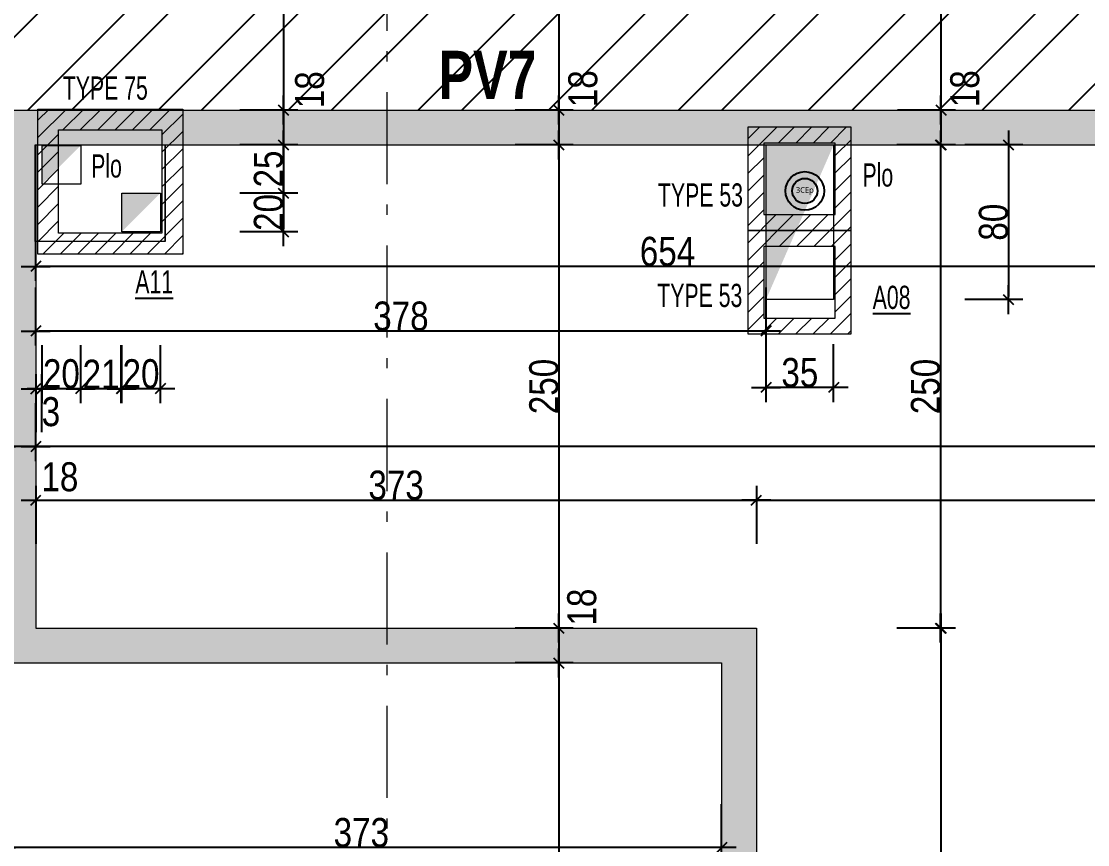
# Model space of a CAD drawing. Header units: centimetres. Extents: x -10252 to 0, y 2374 to 6574.
# Drawn here: x -6404 to -5852, y 3772 to 4198 of the extents above; entities that cross this region are included whole.
import ezdxf
from ezdxf.enums import TextEntityAlignment as Align

# ---------------------------------------------------------------- set-up
doc = ezdxf.new("R2010")
doc.units = ezdxf.units.CM
doc.header["$LTSCALE"] = 12.7
doc.header["$PDMODE"] = 1
doc.header["$PDSIZE"] = -2
doc.linetypes.add('Style de ligne -6', pattern=[2.08328, 1.25, -0.41656, 0.13886, -0.27786])
for name, color, linetype in [('01_cote_gen', 4, 'Continuous'), ('01_poch_murs', 253, 'Continuous'), ('01_texte', 230, 'Continuous'), ('AA_COTES', 2, 'Continuous'), ('prlm-CHAUFF', 30, 'Continuous')]:
    doc.layers.add(name, color=color, linetype=linetype)
for name, color, linetype, lineweight in [('01_murs_coup', 5, 'Continuous', 60), ('01_résv', 32, 'Continuous', 9), ('B Général', 7, 'Continuous', 5)]:
    doc.layers.add(name, color=color, linetype=linetype, lineweight=lineweight)
doc.styles.add('ARIAL NA', font='ARIALN.TTF')
doc.styles.add('impact', font='impact.ttf')
doc.styles.add('prlm-chauff', font='trebucbi.ttf', dxfattribs={"height": 18})
doc.styles.add('STYLE2', font='ARIALN.TTF')
doc.dimstyles.new('JB50', dxfattribs={"dimscale": 0.1, "dimtxt": 150, "dimasz": 15, "dimexe": 0.1, "dimexo": 0.1, "dimgap": 0.09, "dimtad": 1, "dimdec": 1, "dimdsep": 46, "dimtxsty": 'STYLE2', "dimblk1": 'BOND_G', "dimblk2": 'BOND_D', "dimsah": 1, "dimcen": 1.5, "dimdle": 0.01, "dimse1": 1, "dimse2": 1, "dimclrd": 4, "dimclre": 2, "dimclrt": 6, "dimazin": 2, "dimtfac": 2.333333, "dimtdec": 1, "dimtix": 1, "dimtmove": 2, "dimatfit": 3, "dimldrblk": 'BOND_G', "dimfxl": 1, "dimtolj": 1, "dimtzin": 0, "dimarcsym": 0})

# ---------------------------------------------------------------- blocks, each defined once
blk = doc.blocks.new('BOND_G')
at = {"layer": 'AA_COTES', "color": 0}
for p, q in [((0, -5), (0, 15)), ((5, 0), (-5, 0)), ((1.77, 1.77), (-1.77, -1.77))]:
    blk.add_line(p, q, dxfattribs=at)
blk = doc.blocks.new('BOND_D')
at = {"layer": 'AA_COTES', "color": 0}
for p, q in [((0, 5), (0, -15)), ((5, 0), (-5, 0)), ((-1.77, -1.77), (1.77, 1.77))]:
    blk.add_line(p, q, dxfattribs=at)
blk = doc.blocks.new('*D1564')
at = {"layer": '01_cote_gen', "color": 4, "linetype": 'Continuous', "lineweight": -2, "transparency": 16777216}
blk.add_line((-6398.24, 3978.33), (-6413.24, 3978.33), dxfattribs=at)
at = {"layer": 'Defpoints', "color": 0, "linetype": 'Continuous', "transparency": 16777216}
for p in [(-6414.74, 4032.86), (-6396.74, 4032.86), (-6414.74, 3978.33)]:
    blk.add_point(p, dxfattribs=at)
at = {"layer": '01_cote_gen', "color": 4, "linetype": 'Continuous', "lineweight": -2, "transparency": 16777216, "xscale": 1.5, "yscale": 1.5, "zscale": 1.5, "rotation": 180}
blk.add_blockref('BOND_D', (-6414.74, 3978.33), dxfattribs=at)
at = {"layer": '01_cote_gen', "color": 4, "linetype": 'Continuous', "lineweight": -2, "transparency": 16777216, "xscale": 1.5, "yscale": 1.5, "zscale": 1.5}
blk.add_blockref('BOND_G', (-6396.74, 3978.33), dxfattribs=at)
at = {"layer": '01_cote_gen', "color": 6, "linetype": 'Continuous', "lineweight": 18, "transparency": 16777216, "insert": (-6384.27, 3962.6), "char_height": 15, "attachment_point": 5, "style": 'STYLE2'}
blk.add_mtext('\\A1;18', dxfattribs=at)
blk = doc.blocks.new('*D1563')
at = {"layer": '01_cote_gen', "color": 4, "lineweight": -2, "transparency": 16777216}
blk.add_line((-5036.24, 3978.33), (-6395.24, 3978.33), dxfattribs=at)
at = {"layer": 'Defpoints', "color": 0, "transparency": 16777216}
for p in [(-6396.74, 3986.72), (-5034.74, 3986.72), (-6396.74, 3978.33)]:
    blk.add_point(p, dxfattribs=at)
at = {"layer": '01_cote_gen', "color": 4, "lineweight": -2, "transparency": 16777216, "xscale": 1.5, "yscale": 1.5, "zscale": 1.5, "rotation": 180}
blk.add_blockref('BOND_D', (-6396.74, 3978.33), dxfattribs=at)
at = {"layer": '01_cote_gen', "color": 4, "lineweight": -2, "transparency": 16777216, "xscale": 1.5, "yscale": 1.5, "zscale": 1.5}
blk.add_blockref('BOND_G', (-5034.74, 3978.33), dxfattribs=at)
at = {"layer": '01_cote_gen', "color": 6, "transparency": 16777216, "insert": (-5715.74, 3986), "char_height": 15, "attachment_point": 5, "style": 'STYLE2'}
blk.add_mtext('\\A1;1362', dxfattribs=at)
blk = doc.blocks.new('*D1566')
at = {"layer": '01_cote_gen', "color": 4, "lineweight": -2, "transparency": 16777216}
blk.add_line((-6395.24, 3950.59), (-6025.24, 3950.59), dxfattribs=at)
at = {"layer": 'Defpoints', "color": 0, "transparency": 16777216}
for p in [(-6023.74, 3950.59), (-6396.74, 3938.44), (-6023.74, 3889.89)]:
    blk.add_point(p, dxfattribs=at)
at = {"layer": '01_cote_gen', "color": 4, "lineweight": -2, "transparency": 16777216, "xscale": 1.5, "yscale": 1.5, "zscale": 1.5, "rotation": 180}
blk.add_blockref('BOND_G', (-6396.74, 3950.59), dxfattribs=at)
at = {"layer": '01_cote_gen', "color": 4, "lineweight": -2, "transparency": 16777216, "xscale": 1.5, "yscale": 1.5, "zscale": 1.5}
blk.add_blockref('BOND_D', (-6023.74, 3950.59), dxfattribs=at)
at = {"layer": '01_cote_gen', "color": 6, "transparency": 16777216, "insert": (-6210.24, 3958.26), "char_height": 15, "attachment_point": 5, "style": 'STYLE2'}
blk.add_mtext('\\A1;373', dxfattribs=at)
blk = doc.blocks.new('*D1585')
at = {"layer": '01_résv', "color": 4, "lineweight": -2, "transparency": 16777216}
blk.add_line((-6022.24, 3950.59), (-5036.24, 3950.59), dxfattribs=at)
at = {"layer": 'Defpoints', "color": 0, "transparency": 16777216}
for p in [(-6023.74, 4312.87), (-5034.74, 3950.59), (-5034.74, 3950.59)]:
    blk.add_point(p, dxfattribs=at)
at = {"layer": '01_résv', "color": 4, "lineweight": -2, "transparency": 16777216, "xscale": 1.5, "yscale": 1.5, "zscale": 1.5, "rotation": 180}
blk.add_blockref('BOND_G', (-6023.74, 3950.59), dxfattribs=at)
at = {"layer": '01_résv', "color": 4, "lineweight": -2, "transparency": 16777216, "xscale": 1.5, "yscale": 1.5, "zscale": 1.5}
blk.add_blockref('BOND_D', (-5034.74, 3950.59), dxfattribs=at)
at = {"layer": '01_résv', "color": 6, "transparency": 16777216, "insert": (-5529.24, 3958.26), "char_height": 15, "attachment_point": 5, "style": 'STYLE2'}
blk.add_mtext('\\A1;989', dxfattribs=at)
blk = doc.blocks.new('*D1369')
at = {"layer": '01_cote_gen', "color": 4, "lineweight": -2, "transparency": 16777216}
blk.add_line((-5928.18, 4280.89), (-5928.18, 4153.89), dxfattribs=at)
at = {"layer": 'Defpoints', "color": 0, "transparency": 16777216}
for p in [(-5869.93, 4282.39), (-5928.18, 4152.39), (-5869.93, 4152.39)]:
    blk.add_point(p, dxfattribs=at)
at = {"layer": '01_cote_gen', "color": 4, "lineweight": -2, "transparency": 16777216, "xscale": 1.5, "yscale": 1.5, "zscale": 1.5}
for name, p, rotation in [('BOND_G', (-5928.18, 4282.39), 90), ('BOND_D', (-5928.18, 4152.39), 270)]:
    blk.add_blockref(name, p, dxfattribs=dict(at, rotation=rotation))
at = {"layer": '01_cote_gen', "color": 6, "transparency": 16777216, "insert": (-5935.85, 4226.39), "char_height": 15, "attachment_point": 5, "rotation": 90, "style": 'STYLE2'}
blk.add_mtext('\\A1;130', dxfattribs=at)
blk = doc.blocks.new('*D1370')
at = {"layer": '01_cote_gen', "color": 4, "lineweight": -2, "transparency": 16777216}
blk.add_line((-5928.18, 4150.89), (-5928.18, 4135.89), dxfattribs=at)
at = {"layer": 'Defpoints', "color": 0, "transparency": 16777216}
for p in [(-5861.01, 4152.39), (-5928.18, 4134.39), (-5861.01, 4134.39)]:
    blk.add_point(p, dxfattribs=at)
at = {"layer": '01_cote_gen', "color": 4, "lineweight": -2, "transparency": 16777216, "xscale": 1.5, "yscale": 1.5, "zscale": 1.5}
for name, p, rotation in [('BOND_G', (-5928.18, 4152.39), 90), ('BOND_D', (-5928.18, 4134.39), 270)]:
    blk.add_blockref(name, p, dxfattribs=dict(at, rotation=rotation))
at = {"layer": '01_cote_gen', "color": 6, "transparency": 16777216, "insert": (-5915.78, 4163.44), "char_height": 15, "attachment_point": 5, "rotation": 90, "style": 'STYLE2'}
blk.add_mtext('\\A1;18', dxfattribs=at)
blk = doc.blocks.new('*D1586')
at = {"layer": '01_cote_gen', "color": 4, "lineweight": -2, "transparency": 16777216}
blk.add_line((-5928.47, 4132.89), (-5928.47, 3885.89), dxfattribs=at)
at = {"layer": 'Defpoints', "color": 0, "transparency": 16777216}
for p in [(-5957.49, 4134.39), (-6023.74, 3884.39), (-5928.47, 3884.39)]:
    blk.add_point(p, dxfattribs=at)
at = {"layer": '01_cote_gen', "color": 4, "lineweight": -2, "transparency": 16777216, "xscale": 1.5, "yscale": 1.5, "zscale": 1.5}
for name, p, rotation in [('BOND_G', (-5928.47, 4134.39), 90), ('BOND_D', (-5928.47, 3884.39), 270)]:
    blk.add_blockref(name, p, dxfattribs=dict(at, rotation=rotation))
at = {"layer": '01_cote_gen', "color": 6, "transparency": 16777216, "insert": (-5936.14, 4009.39), "char_height": 15, "attachment_point": 5, "rotation": 90, "style": 'STYLE2'}
blk.add_mtext('\\A1;250', dxfattribs=at)
blk = doc.blocks.new('*D1587')
at = {"layer": '01_cote_gen', "color": 4, "lineweight": -2, "transparency": 16777216}
blk.add_line((-5928.18, 3882.89), (-5928.18, 3542.89), dxfattribs=at)
at = {"layer": 'Defpoints', "color": 0, "transparency": 16777216}
for p in [(-6023.74, 3884.39), (-5950.99, 3541.39), (-5928.18, 3541.39)]:
    blk.add_point(p, dxfattribs=at)
at = {"layer": '01_cote_gen', "color": 4, "lineweight": -2, "transparency": 16777216, "xscale": 1.5, "yscale": 1.5, "zscale": 1.5}
for name, p, rotation in [('BOND_G', (-5928.18, 3884.39), 90), ('BOND_D', (-5928.18, 3541.39), 270)]:
    blk.add_blockref(name, p, dxfattribs=dict(at, rotation=rotation))
at = {"layer": '01_cote_gen', "color": 6, "transparency": 16777216, "insert": (-5935.85, 3712.89), "char_height": 15, "attachment_point": 5, "rotation": 90, "style": 'STYLE2'}
blk.add_mtext('\\A1;343', dxfattribs=at)
blk = doc.blocks.new('*D1382')
at = {"layer": '01_cote_gen', "color": 4, "lineweight": -2, "transparency": 16777216}
blk.add_line((-6268.6, 4328.89), (-6268.6, 4153.89), dxfattribs=at)
at = {"layer": 'Defpoints', "color": 0, "transparency": 16777216}
for p in [(-6291.1, 4330.39), (-6298.41, 4152.39), (-6268.6, 4152.39)]:
    blk.add_point(p, dxfattribs=at)
at = {"layer": '01_cote_gen', "color": 4, "lineweight": -2, "transparency": 16777216, "xscale": 1.5, "yscale": 1.5, "zscale": 1.5}
for name, p, rotation in [('BOND_G', (-6268.6, 4330.39), 90), ('BOND_D', (-6268.6, 4152.39), 270)]:
    blk.add_blockref(name, p, dxfattribs=dict(at, rotation=rotation))
at = {"layer": '01_cote_gen', "color": 6, "transparency": 16777216, "insert": (-6276.27, 4241.39), "char_height": 15, "attachment_point": 5, "rotation": 90, "style": 'STYLE2'}
blk.add_mtext('\\A1;178', dxfattribs=at)
blk = doc.blocks.new('*D1383')
at = {"layer": '01_cote_gen', "color": 4, "lineweight": -2, "transparency": 16777216}
blk.add_line((-6268.6, 4150.89), (-6268.6, 4135.89), dxfattribs=at)
at = {"layer": 'Defpoints', "color": 0, "transparency": 16777216}
for p in [(-6291.1, 4152.39), (-6304.75, 4134.39), (-6268.6, 4134.39)]:
    blk.add_point(p, dxfattribs=at)
at = {"layer": '01_cote_gen', "color": 4, "lineweight": -2, "transparency": 16777216, "xscale": 1.5, "yscale": 1.5, "zscale": 1.5}
for name, p, rotation in [('BOND_G', (-6268.6, 4152.39), 90), ('BOND_D', (-6268.6, 4134.39), 270)]:
    blk.add_blockref(name, p, dxfattribs=dict(at, rotation=rotation))
at = {"layer": '01_cote_gen', "color": 6, "transparency": 16777216, "insert": (-6254.91, 4162.91), "char_height": 15, "attachment_point": 5, "rotation": 90, "style": 'STYLE2'}
blk.add_mtext('\\A1;18', dxfattribs=at)
blk = doc.blocks.new('*D1384')
at = {"layer": '01_cote_gen', "color": 4, "lineweight": -2, "transparency": 16777216}
blk.add_line((-6126.05, 4132.89), (-6126.05, 3885.89), dxfattribs=at)
at = {"layer": 'Defpoints', "color": 0, "transparency": 16777216}
for p in [(-6169.54, 4134.39), (-6169.54, 3884.39), (-6126.05, 3884.39)]:
    blk.add_point(p, dxfattribs=at)
at = {"layer": '01_cote_gen', "color": 4, "lineweight": -2, "transparency": 16777216, "xscale": 1.5, "yscale": 1.5, "zscale": 1.5}
for name, p, rotation in [('BOND_G', (-6126.05, 4134.39), 90), ('BOND_D', (-6126.05, 3884.39), 270)]:
    blk.add_blockref(name, p, dxfattribs=dict(at, rotation=rotation))
at = {"layer": '01_cote_gen', "color": 6, "transparency": 16777216, "insert": (-6133.72, 4009.39), "char_height": 15, "attachment_point": 5, "rotation": 90, "style": 'STYLE2'}
blk.add_mtext('\\A1;250', dxfattribs=at)
blk = doc.blocks.new('*D1385')
at = {"layer": '01_cote_gen', "color": 4, "lineweight": -2, "transparency": 16777216}
blk.add_line((-6126.05, 3882.89), (-6126.05, 3867.89), dxfattribs=at)
at = {"layer": 'Defpoints', "color": 0, "transparency": 16777216}
for p in [(-6148.55, 3884.39), (-6148.55, 3866.39), (-6126.05, 3866.39)]:
    blk.add_point(p, dxfattribs=at)
at = {"layer": '01_cote_gen', "color": 4, "lineweight": -2, "transparency": 16777216, "xscale": 1.5, "yscale": 1.5, "zscale": 1.5}
for name, p, rotation in [('BOND_G', (-6126.05, 3884.39), 90), ('BOND_D', (-6126.05, 3866.39), 270)]:
    blk.add_blockref(name, p, dxfattribs=dict(at, rotation=rotation))
at = {"layer": '01_cote_gen', "color": 6, "transparency": 16777216, "insert": (-6114.06, 3895.27), "char_height": 15, "attachment_point": 5, "rotation": 90, "style": 'STYLE2'}
blk.add_mtext('\\A1;18', dxfattribs=at)
blk = doc.blocks.new('*D1386')
at = {"layer": '01_cote_gen', "color": 4, "lineweight": -2, "transparency": 16777216}
blk.add_line((-6126.05, 3864.89), (-6126.05, 3542.89), dxfattribs=at)
at = {"layer": 'Defpoints', "color": 0, "transparency": 16777216}
for p in [(-6164.29, 3866.39), (-6154.64, 3541.39), (-6126.05, 3541.39)]:
    blk.add_point(p, dxfattribs=at)
at = {"layer": '01_cote_gen', "color": 4, "lineweight": -2, "transparency": 16777216, "xscale": 1.5, "yscale": 1.5, "zscale": 1.5}
for name, p, rotation in [('BOND_G', (-6126.05, 3866.39), 90), ('BOND_D', (-6126.05, 3541.39), 270)]:
    blk.add_blockref(name, p, dxfattribs=dict(at, rotation=rotation))
at = {"layer": '01_cote_gen', "color": 6, "transparency": 16777216, "insert": (-6133.72, 3703.89), "char_height": 15, "attachment_point": 5, "rotation": 90, "style": 'STYLE2'}
blk.add_mtext('\\A1;325', dxfattribs=at)
blk = doc.blocks.new('*D1388')
at = {"layer": '01_cote_gen', "color": 4, "lineweight": -2, "transparency": 16777216}
blk.add_line((-6126.05, 4328.89), (-6126.05, 4153.89), dxfattribs=at)
at = {"layer": 'Defpoints', "color": 0, "transparency": 16777216}
for p in [(-6148.55, 4330.39), (-6148.55, 4152.39), (-6126.05, 4152.39)]:
    blk.add_point(p, dxfattribs=at)
at = {"layer": '01_cote_gen', "color": 4, "lineweight": -2, "transparency": 16777216, "xscale": 1.5, "yscale": 1.5, "zscale": 1.5}
for name, p, rotation in [('BOND_G', (-6126.05, 4330.39), 90), ('BOND_D', (-6126.05, 4152.39), 270)]:
    blk.add_blockref(name, p, dxfattribs=dict(at, rotation=rotation))
at = {"layer": '01_cote_gen', "color": 6, "transparency": 16777216, "insert": (-6133.72, 4241.39), "char_height": 15, "attachment_point": 5, "rotation": 90, "style": 'STYLE2'}
blk.add_mtext('\\A1;178', dxfattribs=at)
blk = doc.blocks.new('*D1389')
at = {"layer": '01_cote_gen', "color": 4, "lineweight": -2, "transparency": 16777216}
blk.add_line((-6126.05, 4150.89), (-6126.05, 4135.89), dxfattribs=at)
at = {"layer": 'Defpoints', "color": 0, "transparency": 16777216}
for p in [(-6172.35, 4152.39), (-6172.35, 4134.39), (-6126.05, 4134.39)]:
    blk.add_point(p, dxfattribs=at)
at = {"layer": '01_cote_gen', "color": 4, "lineweight": -2, "transparency": 16777216, "xscale": 1.5, "yscale": 1.5, "zscale": 1.5}
for name, p, rotation in [('BOND_G', (-6126.05, 4152.39), 90), ('BOND_D', (-6126.05, 4134.39), 270)]:
    blk.add_blockref(name, p, dxfattribs=dict(at, rotation=rotation))
at = {"layer": '01_cote_gen', "color": 6, "transparency": 16777216, "insert": (-6113.5, 4163.44), "char_height": 15, "attachment_point": 5, "rotation": 90, "style": 'STYLE2'}
blk.add_mtext('\\A1;18', dxfattribs=at)
blk = doc.blocks.new('*D1622')
at = {"layer": '01_cote_gen', "color": 4, "lineweight": -2, "transparency": 16777216}
blk.add_line((-5744.24, 4071.53), (-6395.24, 4071.53), dxfattribs=at)
at = {"layer": 'Defpoints', "color": 0, "transparency": 16777216}
for p in [(-5742.74, 4109.63), (-6396.74, 4075.46), (-6396.74, 4071.53)]:
    blk.add_point(p, dxfattribs=at)
at = {"layer": '01_cote_gen', "color": 4, "lineweight": -2, "transparency": 16777216, "xscale": 1.5, "yscale": 1.5, "zscale": 1.5, "rotation": 180}
blk.add_blockref('BOND_D', (-6396.74, 4071.53), dxfattribs=at)
at = {"layer": '01_cote_gen', "color": 4, "lineweight": -2, "transparency": 16777216, "xscale": 1.5, "yscale": 1.5, "zscale": 1.5}
blk.add_blockref('BOND_G', (-5742.74, 4071.53), dxfattribs=at)
at = {"layer": '01_cote_gen', "color": 6, "transparency": 16777216, "insert": (-6069.74, 4079.2), "char_height": 15, "attachment_point": 5, "style": 'STYLE2'}
blk.add_mtext('\\A1;654', dxfattribs=at)
blk = doc.blocks.new('*D1471')
at = {"layer": '01_cote_gen', "color": 4, "lineweight": -2, "transparency": 16777216}
blk.add_line((-5985.24, 4008.86), (-6017.24, 4008.86), dxfattribs=at)
at = {"layer": 'Defpoints', "color": 0, "transparency": 16777216}
for p in [(-6018.74, 4025.18), (-5983.74, 4025.18), (-6018.74, 4008.86)]:
    blk.add_point(p, dxfattribs=at)
at = {"layer": '01_cote_gen', "color": 4, "lineweight": -2, "transparency": 16777216, "xscale": 1.5, "yscale": 1.5, "zscale": 1.5, "rotation": 180}
blk.add_blockref('BOND_D', (-6018.74, 4008.86), dxfattribs=at)
at = {"layer": '01_cote_gen', "color": 4, "lineweight": -2, "transparency": 16777216, "xscale": 1.5, "yscale": 1.5, "zscale": 1.5}
blk.add_blockref('BOND_G', (-5983.74, 4008.86), dxfattribs=at)
at = {"layer": '01_cote_gen', "color": 6, "transparency": 16777216, "insert": (-6001.24, 4016.53), "char_height": 15, "attachment_point": 5, "style": 'STYLE2'}
blk.add_mtext('\\A1;35', dxfattribs=at)
blk = doc.blocks.new('*D1472')
at = {"layer": '01_cote_gen', "color": 4, "lineweight": -2, "transparency": 16777216}
blk.add_line((-6020.24, 4038.07), (-6395.24, 4038.07), dxfattribs=at)
at = {"layer": 'Defpoints', "color": 0, "transparency": 16777216}
for p in [(-6396.74, 4045.57), (-6018.74, 4045.57), (-6396.74, 4038.07)]:
    blk.add_point(p, dxfattribs=at)
at = {"layer": '01_cote_gen', "color": 4, "lineweight": -2, "transparency": 16777216, "xscale": 1.5, "yscale": 1.5, "zscale": 1.5, "rotation": 180}
blk.add_blockref('BOND_D', (-6396.74, 4038.07), dxfattribs=at)
at = {"layer": '01_cote_gen', "color": 4, "lineweight": -2, "transparency": 16777216, "xscale": 1.5, "yscale": 1.5, "zscale": 1.5}
blk.add_blockref('BOND_G', (-6018.74, 4038.07), dxfattribs=at)
at = {"layer": '01_cote_gen', "color": 6, "transparency": 16777216, "insert": (-6207.74, 4045.74), "char_height": 15, "attachment_point": 5, "style": 'STYLE2'}
blk.add_mtext('\\A1;378', dxfattribs=at)
blk = doc.blocks.new('*D1473')
at = {"layer": '01_cote_gen', "color": 4, "lineweight": -2, "transparency": 16777216}
blk.add_line((-5893.29, 4132.89), (-5893.29, 4055.89), dxfattribs=at)
at = {"layer": 'Defpoints', "color": 0, "transparency": 16777216}
for p in [(-5950.97, 4134.39), (-5983.74, 4054.39), (-5893.29, 4054.39)]:
    blk.add_point(p, dxfattribs=at)
at = {"layer": '01_cote_gen', "color": 4, "lineweight": -2, "transparency": 16777216, "xscale": 1.5, "yscale": 1.5, "zscale": 1.5}
for name, p, rotation in [('BOND_G', (-5893.29, 4134.39), 90), ('BOND_D', (-5893.29, 4054.39), 270)]:
    blk.add_blockref(name, p, dxfattribs=dict(at, rotation=rotation))
at = {"layer": '01_cote_gen', "color": 6, "transparency": 16777216, "insert": (-5900.96, 4094.39), "char_height": 15, "attachment_point": 5, "rotation": 90, "style": 'STYLE2'}
blk.add_mtext('\\A1;80', dxfattribs=at)
blk = doc.blocks.new('*D1990')
at = {"layer": '01_cote_gen', "color": 4, "lineweight": -2, "ltscale": 2, "transparency": 16777216}
blk.add_line((-6268.6, 4132.89), (-6268.6, 4110.92), dxfattribs=at)
at = {"layer": 'Defpoints', "color": 0, "ltscale": 2, "transparency": 16777216}
for p in [(-6320.79, 4134.39), (-6332.27, 4109.42), (-6268.6, 4109.42)]:
    blk.add_point(p, dxfattribs=at)
at = {"layer": '01_cote_gen', "color": 4, "lineweight": -2, "ltscale": 2, "transparency": 16777216, "xscale": 1.5, "yscale": 1.5, "zscale": 1.5}
for name, p, rotation in [('BOND_G', (-6268.6, 4134.39), 90), ('BOND_D', (-6268.6, 4109.42), 270)]:
    blk.add_blockref(name, p, dxfattribs=dict(at, rotation=rotation))
at = {"layer": '01_cote_gen', "color": 6, "ltscale": 2, "transparency": 16777216, "insert": (-6276.27, 4121.9), "char_height": 15, "attachment_point": 5, "rotation": 90, "style": 'STYLE2'}
blk.add_mtext('\\A1;25', dxfattribs=at)
blk = doc.blocks.new('*D1991')
at = {"layer": '01_cote_gen', "color": 4, "lineweight": -2, "ltscale": 2, "transparency": 16777216}
blk.add_line((-6268.6, 4107.92), (-6268.6, 4090.92), dxfattribs=at)
at = {"layer": 'Defpoints', "color": 0, "ltscale": 2, "transparency": 16777216}
for p in [(-6287.58, 4109.42), (-6332.27, 4089.42), (-6268.6, 4089.42)]:
    blk.add_point(p, dxfattribs=at)
at = {"layer": '01_cote_gen', "color": 4, "lineweight": -2, "ltscale": 2, "transparency": 16777216, "xscale": 1.5, "yscale": 1.5, "zscale": 1.5}
for name, p, rotation in [('BOND_G', (-6268.6, 4109.42), 90), ('BOND_D', (-6268.6, 4089.42), 270)]:
    blk.add_blockref(name, p, dxfattribs=dict(at, rotation=rotation))
at = {"layer": '01_cote_gen', "color": 6, "ltscale": 2, "transparency": 16777216, "insert": (-6276.27, 4099.42), "char_height": 15, "attachment_point": 5, "rotation": 90, "style": 'STYLE2'}
blk.add_mtext('\\A1;20', dxfattribs=at)
blk = doc.blocks.new('*D1992')
at = {"layer": '01_cote_gen', "color": 4, "lineweight": -2, "ltscale": 2, "transparency": 16777216}
blk.add_line((-6333.77, 4008.23), (-6350.77, 4008.23), dxfattribs=at)
at = {"layer": 'Defpoints', "color": 0, "ltscale": 2, "transparency": 16777216}
for p in [(-6352.27, 4103.95), (-6332.27, 4095.61), (-6352.27, 4008.23)]:
    blk.add_point(p, dxfattribs=at)
at = {"layer": '01_cote_gen', "color": 4, "lineweight": -2, "ltscale": 2, "transparency": 16777216, "xscale": 1.5, "yscale": 1.5, "zscale": 1.5, "rotation": 180}
blk.add_blockref('BOND_D', (-6352.27, 4008.23), dxfattribs=at)
at = {"layer": '01_cote_gen', "color": 4, "lineweight": -2, "ltscale": 2, "transparency": 16777216, "xscale": 1.5, "yscale": 1.5, "zscale": 1.5}
blk.add_blockref('BOND_G', (-6332.27, 4008.23), dxfattribs=at)
at = {"layer": '01_cote_gen', "color": 6, "ltscale": 2, "transparency": 16777216, "insert": (-6342.27, 4015.9), "char_height": 15, "attachment_point": 5, "style": 'STYLE2'}
blk.add_mtext('\\A1;20', dxfattribs=at)
blk = doc.blocks.new('*D1993')
at = {"layer": '01_cote_gen', "color": 4, "lineweight": -2, "ltscale": 2, "transparency": 16777216}
blk.add_line((-6353.97, 4008.23), (-6372.01, 4008.23), dxfattribs=at)
at = {"layer": 'Defpoints', "color": 0, "ltscale": 2, "transparency": 16777216}
for p in [(-6373.51, 4114.02), (-6352.47, 4099.42), (-6373.51, 4008.23)]:
    blk.add_point(p, dxfattribs=at)
at = {"layer": '01_cote_gen', "color": 4, "lineweight": -2, "ltscale": 2, "transparency": 16777216, "xscale": 1.5, "yscale": 1.5, "zscale": 1.5, "rotation": 180}
blk.add_blockref('BOND_D', (-6373.51, 4008.23), dxfattribs=at)
at = {"layer": '01_cote_gen', "color": 4, "lineweight": -2, "ltscale": 2, "transparency": 16777216, "xscale": 1.5, "yscale": 1.5, "zscale": 1.5}
blk.add_blockref('BOND_G', (-6352.47, 4008.23), dxfattribs=at)
at = {"layer": '01_cote_gen', "color": 6, "ltscale": 2, "transparency": 16777216, "insert": (-6362.99, 4015.77), "char_height": 15, "attachment_point": 5, "style": 'STYLE2'}
blk.add_mtext('\\A1;21', dxfattribs=at)
blk = doc.blocks.new('*D1994')
at = {"layer": '01_cote_gen', "color": 4, "lineweight": -2, "ltscale": 2, "transparency": 16777216}
blk.add_line((-6375.01, 4008.23), (-6392.01, 4008.23), dxfattribs=at)
at = {"layer": 'Defpoints', "color": 0, "ltscale": 2, "transparency": 16777216}
for p in [(-6393.51, 4114.02), (-6373.51, 4114.02), (-6393.51, 4008.23)]:
    blk.add_point(p, dxfattribs=at)
at = {"layer": '01_cote_gen', "color": 4, "lineweight": -2, "ltscale": 2, "transparency": 16777216, "xscale": 1.5, "yscale": 1.5, "zscale": 1.5, "rotation": 180}
blk.add_blockref('BOND_D', (-6393.51, 4008.23), dxfattribs=at)
at = {"layer": '01_cote_gen', "color": 4, "lineweight": -2, "ltscale": 2, "transparency": 16777216, "xscale": 1.5, "yscale": 1.5, "zscale": 1.5}
blk.add_blockref('BOND_G', (-6373.51, 4008.23), dxfattribs=at)
at = {"layer": '01_cote_gen', "color": 6, "ltscale": 2, "transparency": 16777216, "insert": (-6383.51, 4015.9), "char_height": 15, "attachment_point": 5, "style": 'STYLE2'}
blk.add_mtext('\\A1;20', dxfattribs=at)
blk = doc.blocks.new('*D1995')
at = {"layer": '01_cote_gen', "color": 4, "lineweight": -2, "ltscale": 2, "transparency": 16777216}
blk.add_line((-6395.24, 4008.23), (-6395.21, 4008.23), dxfattribs=at)
at = {"layer": 'Defpoints', "color": 0, "ltscale": 2, "transparency": 16777216}
for p in [(-6396.74, 4021.38), (-6393.71, 4023.4), (-6393.71, 4008.23)]:
    blk.add_point(p, dxfattribs=at)
at = {"layer": '01_cote_gen', "color": 4, "lineweight": -2, "ltscale": 2, "transparency": 16777216, "xscale": 1.5, "yscale": 1.5, "zscale": 1.5, "rotation": 180}
blk.add_blockref('BOND_G', (-6396.74, 4008.23), dxfattribs=at)
at = {"layer": '01_cote_gen', "color": 4, "lineweight": -2, "ltscale": 2, "transparency": 16777216, "xscale": 1.5, "yscale": 1.5, "zscale": 1.5}
blk.add_blockref('BOND_D', (-6393.71, 4008.23), dxfattribs=at)
at = {"layer": '01_cote_gen', "color": 6, "ltscale": 2, "transparency": 16777216, "insert": (-6388.9, 3996.28), "char_height": 15, "attachment_point": 5, "style": 'STYLE2'}
blk.add_mtext('\\A1;3', dxfattribs=at)
blk = doc.blocks.new('*D1996')
at = {"layer": '01_cote_gen', "color": 4, "lineweight": -2, "ltscale": 2, "transparency": 16777216}
blk.add_line((-6444.33, 4115.52), (-6444.33, 4132.52), dxfattribs=at)
at = {"layer": 'Defpoints', "color": 0, "ltscale": 2, "transparency": 16777216}
for p in [(-6444.33, 4134.02), (-6381.15, 4134.02), (-6381.15, 4114.02)]:
    blk.add_point(p, dxfattribs=at)
at = {"layer": '01_cote_gen', "color": 4, "lineweight": -2, "ltscale": 2, "transparency": 16777216, "xscale": 1.5, "yscale": 1.5, "zscale": 1.5}
for name, p, rotation in [('BOND_D', (-6444.33, 4134.02), 90), ('BOND_G', (-6444.33, 4114.02), 270)]:
    blk.add_blockref(name, p, dxfattribs=dict(at, rotation=rotation))
at = {"layer": '01_cote_gen', "color": 6, "ltscale": 2, "transparency": 16777216, "insert": (-6452, 4124.02), "char_height": 15, "attachment_point": 5, "rotation": 90, "style": 'STYLE2'}
blk.add_mtext('\\A1;20', dxfattribs=at)
blk = doc.blocks.new('xi.3cep130-200')
at = {"layer": 'prlm-CHAUFF', "color": 0}
for radius in [10, 6.5]:
    blk.add_circle((0, 0), radius, dxfattribs=at)
at = {"layer": 'prlm-CHAUFF', "color": 0, "insert": (0, 0), "char_height": 3, "width": 9.7815, "attachment_point": 5, "style": 'prlm-chauff'}
blk.add_mtext('3CEp', dxfattribs=at)
blk = doc.blocks.new('*D2065')
at = {"layer": '01_poch_murs', "color": 4, "lineweight": -2, "ltscale": 2, "transparency": 16777216}
blk.add_line((-6043.24, 3770.9), (-6413.24, 3770.9), dxfattribs=at)
at = {"layer": 'Defpoints', "color": 0, "ltscale": 2, "transparency": 16777216}
for p in [(-6414.74, 3836.12), (-6041.74, 3836.12), (-6414.74, 3770.9)]:
    blk.add_point(p, dxfattribs=at)
at = {"layer": '01_poch_murs', "color": 4, "lineweight": -2, "ltscale": 2, "transparency": 16777216, "xscale": 1.5, "yscale": 1.5, "zscale": 1.5, "rotation": 180}
blk.add_blockref('BOND_D', (-6414.74, 3770.9), dxfattribs=at)
at = {"layer": '01_poch_murs', "color": 4, "lineweight": -2, "ltscale": 2, "transparency": 16777216, "xscale": 1.5, "yscale": 1.5, "zscale": 1.5}
blk.add_blockref('BOND_G', (-6041.74, 3770.9), dxfattribs=at)
at = {"layer": '01_poch_murs', "color": 6, "ltscale": 2, "transparency": 16777216, "insert": (-6228.24, 3778.57), "char_height": 15, "attachment_point": 5, "style": 'STYLE2'}
blk.add_mtext('\\A1;373', dxfattribs=at)

msp = doc.modelspace()

# ---------------------------------------------------------------- hatches: boundary and pattern name
at = {"layer": '01_poch_murs', "ltscale": 2}
h = msp.add_hatch(color=256, dxfattribs=at)
h.dxf.hatch_style = 1
h.paths.add_polyline_path([(-5264.74, 4909.39), (-5539.74, 4909.39), (-5539.74, 4893.39), (-5264.74, 4893.39)])
h.paths.add_polyline_path([(-5018.74, 4909.39), (-5164.74, 4909.39), (-5164.74, 4893.39), (-5034.74, 4893.39), (-5034.74, 4817.39), (-5018.74, 4817.39)])
h.paths.add_polyline_path([(-5018.74, 4517.39), (-5034.74, 4517.39), (-5034.74, 3917.39), (-5018.74, 3917.39)])
h.paths.add_polyline_path([(-5771.74, 4300.39), (-6023.74, 4300.39), (-6023.74, 4893.39), (-6041.74, 4893.39), (-6041.74, 4708.39), (-6089.74, 4708.39), (-6089.74, 4688.39), (-6041.74, 4688.39), (-6041.74, 4300.39), (-6076.74, 4300.39), (-6076.74, 4282.39), (-5771.74, 4282.39)])
h.paths.add_polyline_path([(-5614.74, 4152.39), (-5691.14, 4152.39), (-5691.14, 4134.39), (-5614.74, 4134.39)])
h.paths.add_polyline_path([(-5614.74, 4300.39), (-5669.74, 4300.39), (-5669.74, 4282.39), (-5614.74, 4282.39)])
h.paths.add_polyline_path([(-5794.34, 4152.39), (-6889.74, 4152.39), (-6889.74, 3872.39), (-6871.74, 3872.39), (-6871.74, 4134.39), (-6654.26, 4134.39), (-6654.26, 4134.39), (-6565.26, 4134.39), (-6414.74, 4134.39), (-6414.74, 3884.39), (-6396.74, 3884.39), (-6396.74, 4134.39), (-5794.34, 4134.39)])
at = {"layer": '01_poch_murs'}
h = msp.add_hatch(dxfattribs=at)
h.set_pattern_fill('ANSI32', color=256, scale=5)
h.set_pattern_definition([(45, (-11226.703, 0), (-33.67596, 33.67596), []), (45, (-11204.25, 0), (-33.67596, 33.67596), [])])
h.paths.add_polyline_path([(-5614.74, 4282.39), (-5663.74, 4282.39), (-6076.74, 4282.39), (-6076.74, 4291.31), (-6214.78, 4291.31), (-6214.78, 4152.39), (-5794.34, 4152.39), (-5691.14, 4152.39), (-5614.74, 4152.39)])
h.paths.add_polyline_path([(-6041.74, 4428.39), (-6076.74, 4428.39), (-6076.74, 4433.39), (-6041.74, 4433.39), (-6041.74, 4533.39), (-6076.74, 4533.39), (-6076.74, 4538.39), (-6041.74, 4538.39), (-6041.74, 4578.39), (-6076.74, 4578.39), (-6076.74, 4583.39), (-6041.74, 4583.39), (-6041.74, 4688.39), (-6089.74, 4688.39), (-6191.74, 4688.39), (-6206.74, 4688.39), (-6206.74, 4555.39), (-6206.74, 4330.39), (-6214.78, 4330.39), (-6214.78, 4291.31), (-6076.74, 4291.31), (-6076.74, 4300.39), (-6041.74, 4300.39), (-6041.74, 4340.39), (-6076.74, 4340.39), (-6076.74, 4345.39), (-6041.74, 4345.39)])
h.paths.add_polyline_path([(-6214.78, 4330.39), (-6226.74, 4330.39), (-6391.74, 4330.39), (-6566.74, 4330.39), (-6566.74, 4291.31), (-6214.78, 4291.31)])
h.paths.add_polyline_path([(-6764.8, 4282.39), (-6825.74, 4282.39), (-6927.74, 4282.39), (-7019.74, 4282.39), (-7019.74, 3774.39), (-7019.74, 3672.39), (-7019.74, 3533.31), (-6889.74, 3533.31), (-6889.74, 3770.39), (-6889.74, 3872.39), (-6889.74, 4152.39), (-6764.8, 4152.39)])
h.paths.add_polyline_path([(-6889.74, 3261.31), (-7019.74, 3261.31), (-7019.74, 3228.38), (-6889.74, 3228.38)])
edge = h.paths.add_edge_path()
edge.add_arc((-6406.97, 4268.03), 30.98, 131.2876, 408.7124)
edge.add_line((-6386.52, 4291.31), (-6214.78, 4291.31))
edge.add_line((-6214.78, 4291.31), (-6214.78, 4152.39))
edge.add_line((-6214.78, 4152.39), (-6764.8, 4152.39))
edge.add_line((-6764.8, 4152.39), (-6764.8, 4282.39))
edge.add_line((-6764.8, 4282.39), (-6640, 4282.39))
edge.add_line((-6640, 4282.39), (-6566.74, 4282.39))
edge.add_line((-6566.74, 4282.39), (-6566.74, 4291.31))
edge.add_line((-6566.74, 4291.31), (-6427.41, 4291.31))
edge = h.paths.add_edge_path()
edge.add_arc((-6952.72, 3502.57), 30.98, 97.1799, 442.8201)
edge.add_line((-6948.85, 3533.31), (-6889.74, 3533.31))
edge.add_line((-6889.74, 3533.31), (-6889.74, 3261.31))
edge.add_line((-6889.74, 3261.31), (-7019.74, 3261.31))
edge.add_line((-7019.74, 3261.31), (-7019.74, 3265.39))
edge.add_line((-7019.74, 3265.39), (-7019.74, 3367.39))
edge.add_line((-7019.74, 3367.39), (-7019.74, 3533.31))
edge.add_line((-7019.74, 3533.31), (-6956.59, 3533.31))
at = {"layer": '01_poch_murs', "ltscale": 2}
h = msp.add_hatch(color=256, dxfattribs=at)
h.dxf.hatch_style = 1
h.paths.add_polyline_path([(-6023.74, 3884.39), (-6396.74, 3884.39), (-6414.74, 3884.39), (-6414.74, 3866.39), (-6041.74, 3866.39), (-6041.74, 3541.39), (-6119.74, 3541.39), (-6119.74, 3525.39), (-5817.74, 3525.39), (-5817.74, 3541.39), (-6023.74, 3541.39)])
at = {"layer": '01_résv'}
h = msp.add_hatch(dxfattribs=at)
h.set_pattern_fill('ANSI31', color=256, scale=2)
h.paths.add_polyline_path([(-6320.69, 4152.93), (-6395.69, 4152.93), (-6395.69, 4077.93), (-6320.69, 4077.93)])
h.paths.add_polyline_path([(-6331.44, 4142.18), (-6331.44, 4088.68), (-6384.94, 4088.68), (-6384.94, 4142.18)], flags=16)
h = msp.add_hatch(dxfattribs=at)
h.set_pattern_fill('ANSI31', color=256, scale=2)
h.paths.add_polyline_path([(-5974.69, 4143.56), (-6028.19, 4143.56), (-6028.19, 4090.06), (-5974.69, 4090.06)])
h.paths.add_polyline_path([(-5982.94, 4135.31), (-5982.94, 4098.31), (-6019.94, 4098.31), (-6019.94, 4135.31)], flags=16)
h.paths.add_polyline_path([(-5988.67, 4110.54, -1), (-6008.67, 4110.54, -1)], flags=0)
h.paths.add_polyline_path([(-5992.17, 4110.54, -1), (-6005.17, 4110.54, -1)], flags=0)
h.paths.add_polyline_path([(-5974.69, 4090.06), (-6028.19, 4090.06), (-6028.19, 4036.56), (-5974.69, 4036.56)])
h.paths.add_polyline_path([(-5982.94, 4081.81), (-5982.94, 4044.81), (-6019.94, 4044.81), (-6019.94, 4081.81)], flags=16)

# ---------------------------------------------------------------- linework, layer by layer
at = {"layer": '01_murs_coup', "linetype": 'Continuous', "lineweight": 18}
for p, q in [((-6889.74, 4152.39), (-5794.34, 4152.39)), ((-6396.74, 4134.39), (-6396.74, 3884.39)), ((-6396.74, 4134.39), (-5794.34, 4134.39)), ((-6396.74, 4134.39), (-5794.34, 4134.39)), ((-6396.74, 3884.39), (-6023.74, 3884.39)), ((-6023.74, 3884.39), (-6023.74, 3541.39)), ((-6414.74, 3866.39), (-6041.74, 3866.39)), ((-6041.74, 3866.39), (-6041.74, 3541.39))]:
    msp.add_line(p, q, dxfattribs=at)
at = {"layer": '01_résv'}
for p, q in [((-6395.69, 4152.93), (-6320.69, 4152.93)), ((-6395.69, 4077.93), (-6395.69, 4152.93)), ((-6320.69, 4152.93), (-6320.69, 4077.93)), ((-6384.94, 4088.68), (-6384.94, 4142.18)), ((-6384.94, 4142.18), (-6331.44, 4142.18)), ((-6331.44, 4142.18), (-6331.44, 4088.68)), ((-5974.69, 4143.56), (-6028.19, 4143.56)), ((-6028.19, 4143.56), (-6028.19, 4090.06)), ((-5974.69, 4090.06), (-5974.69, 4143.56)), ((-5982.94, 4135.31), (-6019.94, 4135.31)), ((-6019.94, 4135.31), (-6019.94, 4098.31)), ((-5982.94, 4098.31), (-5982.94, 4135.31)), ((-6393.51, 4114.02), (-6393.51, 4134.02)), ((-6393.51, 4134.02), (-6373.51, 4134.02)), ((-6373.51, 4134.02), (-6373.51, 4114.02)), ((-6329.74, 4134.39), (-6329.74, 4084.39)), ((-6018.74, 4054.39), (-6018.74, 4134.39)), ((-6018.74, 4134.39), (-5983.74, 4134.39)), ((-5983.74, 4134.39), (-5983.74, 4054.39)), ((-6373.51, 4114.02), (-6393.51, 4114.02)), ((-6352.27, 4109.42), (-6332.27, 4109.42)), ((-6352.27, 4089.42), (-6352.27, 4109.42)), ((-6332.27, 4109.42), (-6332.27, 4089.42)), ((-6019.94, 4098.31), (-5982.94, 4098.31)), ((-6331.44, 4088.68), (-6384.94, 4088.68)), ((-6332.27, 4089.42), (-6352.27, 4089.42)), ((-6028.19, 4090.06), (-5974.69, 4090.06)), ((-5974.69, 4090.06), (-6028.19, 4090.06)), ((-6028.19, 4090.06), (-6028.19, 4036.56)), ((-5974.69, 4036.56), (-5974.69, 4090.06)), ((-6329.74, 4084.39), (-6396.71, 4084.39)), ((-5982.94, 4081.81), (-6019.94, 4081.81)), ((-6019.94, 4081.81), (-6019.94, 4044.81)), ((-5982.94, 4044.81), (-5982.94, 4081.81)), ((-6320.69, 4077.93), (-6395.69, 4077.93)), ((-5983.74, 4054.39), (-6018.74, 4054.39)), ((-6019.94, 4044.81), (-5982.94, 4044.81)), ((-6028.19, 4036.56), (-5974.69, 4036.56))]:
    msp.add_line(p, q, dxfattribs=at)
msp.add_lwpolyline([(-6396.99, 4134.39), (-6330.01, 4134.39), (-6330.01, 4084.39), (-6396.99, 4084.39)], close=True, dxfattribs=at)
msp.add_lwpolyline([(-6396.99, 4134.39), (-6330.01, 4134.39), (-6330.01, 4084.39), (-6396.99, 4084.39)], close=True, dxfattribs=at)
for points in [[(-6393.51, 4114.02), (-6393.51, 4134.02), (-6373.51, 4134.02)], [(-6018.74, 4054.39), (-6018.74, 4134.39), (-5983.74, 4134.39)], [(-6352.27, 4089.42), (-6352.27, 4109.42), (-6332.27, 4109.42)]]:
    msp.add_solid(points, dxfattribs=at)
at = {"layer": 'B Général', "color": 1, "linetype": 'Style de ligne -6', "lineweight": 13, "ltscale": 3, "true_color": 0xff0000}
msp.add_line((-6214.78, 2447.23), (-6214.78, 5610.21), dxfattribs=at)

# ---------------------------------------------------------------- block references
at = {"layer": '01_résv'}
msp.add_blockref('xi.3cep130-200', (-5998.67, 4110.54), dxfattribs=at)

# ---------------------------------------------------------------- texts
at = {"layer": '01_poch_murs', "style": 'ARIAL NA', "width": 0.8}
msp.add_text('TYPE 75', height=12, dxfattribs=at).set_placement((-6382.76, 4157.76))
at = {"layer": '01_résv', "width": 0.8}
for s, style, p in [('Plo', 'STYLE2', (-6368.09, 4117.49)), ('TYPE 53', 'ARIAL NA', (-6074.67, 4102.47)), ('TYPE 53', 'ARIAL NA', (-6075.02, 4050.52))]:
    msp.add_text(s, height=12, dxfattribs=dict(at, style=style)).set_placement(p)
at = {"layer": '01_texte', "style": 'impact'}
msp.add_text('PV7', height=25, dxfattribs=at).set_placement((-6162.93, 4150.54), align=Align.BOTTOM_CENTER)
at = {"layer": '01_texte', "style": 'STYLE2', "width": 0.8}
for s, p in [('Plo', (-5968.8, 4112.82)), ('%%UA11', (-6345.23, 4057.56)), ('%%UA08', (-5963.53, 4049.51))]:
    msp.add_text(s, height=12, dxfattribs=at).set_placement(p)

# ---------------------------------------------------------------- dimensions: what is measured, and where the dimension line sits
at = {"layer": '01_cote_gen'}
for base, p1, p2, picture, middle in [((-6268.6, 4152.39), (-6291.1, 4330.39), (-6298.41, 4152.39), '*D1382', (-6276.27, 4241.39)), ((-6126.05, 4152.39), (-6148.55, 4330.39), (-6148.55, 4152.39), '*D1388', (-6133.72, 4241.39)), ((-6126.05, 3884.39), (-6169.54, 4134.39), (-6169.54, 3884.39), '*D1384', (-6133.72, 4009.39)), ((-5928.47, 3884.39), (-5957.49, 4134.39), (-6023.74, 3884.39), '*D1586', (-5936.14, 4009.39)), ((-5893.29, 4054.39), (-5950.97, 4134.39), (-5983.74, 4054.39), '*D1473', (-5900.96, 4094.39)), ((-5928.18, 3541.39), (-6023.74, 3884.39), (-5950.99, 3541.39), '*D1587', (-5935.85, 3712.89)), ((-6126.05, 3541.39), (-6164.29, 3866.39), (-6154.64, 3541.39), '*D1386', (-6133.72, 3703.89))]:
    dim = msp.add_linear_dim(base=base, p1=p1, p2=p2, angle=90, dimstyle='JB50', dxfattribs=at)
    dim.commit()
    dim.dimension.update_dxf_attribs({"geometry": picture, "text_midpoint": middle})
for base, p1, p2, picture, middle in [((-5928.18, 4152.39), (-5869.93, 4282.39), (-5869.93, 4152.39), '*D1369', (-5935.85, 4226.39)), ((-6268.6, 4134.39), (-6291.1, 4152.39), (-6304.75, 4134.39), '*D1383', (-6254.91, 4162.91)), ((-6126.05, 4134.39), (-6172.35, 4152.39), (-6172.35, 4134.39), '*D1389', (-6113.5, 4163.44)), ((-5928.18, 4134.39), (-5861.01, 4152.39), (-5861.01, 4134.39), '*D1370', (-5915.78, 4163.44)), ((-6126.05, 3866.39), (-6148.55, 3884.39), (-6148.55, 3866.39), '*D1385', (-6114.06, 3895.27))]:
    dim = msp.add_linear_dim(base=base, p1=p1, p2=p2, angle=90, dimstyle='JB50', dxfattribs=at)
    dim.commit()
    dim.dimension.update_dxf_attribs({"geometry": picture, "text_midpoint": middle, "dimtype": 160})
at = {"layer": '01_cote_gen', "ltscale": 2}
for base, p1, p2, picture, middle in [((-6444.33, 4134.02), (-6381.15, 4114.02), (-6381.15, 4134.02), '*D1996', (-6452, 4124.02)), ((-6268.6, 4109.42), (-6320.79, 4134.39), (-6332.27, 4109.42), '*D1990', (-6276.27, 4121.9)), ((-6268.6, 4089.42), (-6287.58, 4109.42), (-6332.27, 4089.42), '*D1991', (-6276.27, 4099.42))]:
    dim = msp.add_linear_dim(base=base, p1=p1, p2=p2, angle=90, dimstyle='JB50', dxfattribs=at)
    dim.commit()
    dim.dimension.update_dxf_attribs({"geometry": picture, "text_midpoint": middle})
for base, p1, p2, picture, middle in [((-6393.51, 4008.23), (-6373.51, 4114.02), (-6393.51, 4114.02), '*D1994', (-6383.51, 4015.9)), ((-6373.51, 4008.23), (-6352.47, 4099.42), (-6373.51, 4114.02), '*D1993', (-6362.99, 4015.77)), ((-6352.27, 4008.23), (-6332.27, 4095.61), (-6352.27, 4103.95), '*D1992', (-6342.27, 4015.9))]:
    dim = msp.add_linear_dim(base=base, p1=p1, p2=p2, dimstyle='JB50', dxfattribs=at)
    dim.commit()
    dim.dimension.update_dxf_attribs({"geometry": picture, "text_midpoint": middle})
at = {"layer": '01_cote_gen'}
for base, p1, p2, picture, middle in [((-6396.74, 4071.53), (-5742.74, 4109.63), (-6396.74, 4075.46), '*D1622', (-6069.74, 4079.2)), ((-6396.74, 4038.07), (-6018.74, 4045.57), (-6396.74, 4045.57), '*D1472', (-6207.74, 4045.74)), ((-6018.74, 4008.86), (-5983.74, 4025.18), (-6018.74, 4025.18), '*D1471', (-6001.24, 4016.53)), ((-6396.74, 3978.33), (-5034.74, 3986.72), (-6396.74, 3986.72), '*D1563', (-5715.74, 3986)), ((-6023.74, 3950.59), (-6396.74, 3938.44), (-6023.74, 3889.89), '*D1566', (-6210.24, 3958.26))]:
    dim = msp.add_linear_dim(base=base, p1=p1, p2=p2, dimstyle='JB50', dxfattribs=at)
    dim.commit()
    dim.dimension.update_dxf_attribs({"geometry": picture, "text_midpoint": middle})
at = {"layer": '01_cote_gen', "linetype": 'Continuous', "lineweight": 18}
dim = msp.add_linear_dim(base=(-6414.74, 3978.33), p1=(-6396.74, 4032.86), p2=(-6414.74, 4032.86), dimstyle='JB50', dxfattribs=at)
dim.commit()
dim.dimension.update_dxf_attribs({"geometry": '*D1564', "text_midpoint": (-6384.27, 3962.6), "dimtype": 160})
at = {"layer": '01_cote_gen', "ltscale": 2}
dim = msp.add_linear_dim(base=(-6393.71, 4008.23), p1=(-6396.74, 4021.38), p2=(-6393.71, 4023.4), dimstyle='JB50', dxfattribs=at)
dim.commit()
dim.dimension.update_dxf_attribs({"geometry": '*D1995', "text_midpoint": (-6388.9, 3996.28), "dimtype": 160})
at = {"layer": '01_poch_murs', "ltscale": 2}
dim = msp.add_linear_dim(base=(-6414.74, 3770.9), p1=(-6041.74, 3836.12), p2=(-6414.74, 3836.12), dimstyle='JB50', dxfattribs=at)
dim.commit()
dim.dimension.update_dxf_attribs({"geometry": '*D2065', "text_midpoint": (-6228.24, 3778.57)})
at = {"layer": '01_résv'}
dim = msp.add_linear_dim(base=(-5034.74, 3950.59), p1=(-6023.74, 4312.87), p2=(-5034.74, 3950.59), dimstyle='JB50', dxfattribs=at)
dim.commit()
dim.dimension.update_dxf_attribs({"geometry": '*D1585', "text_midpoint": (-5529.24, 3958.26)})

doc.saveas('drawing.dxf')
